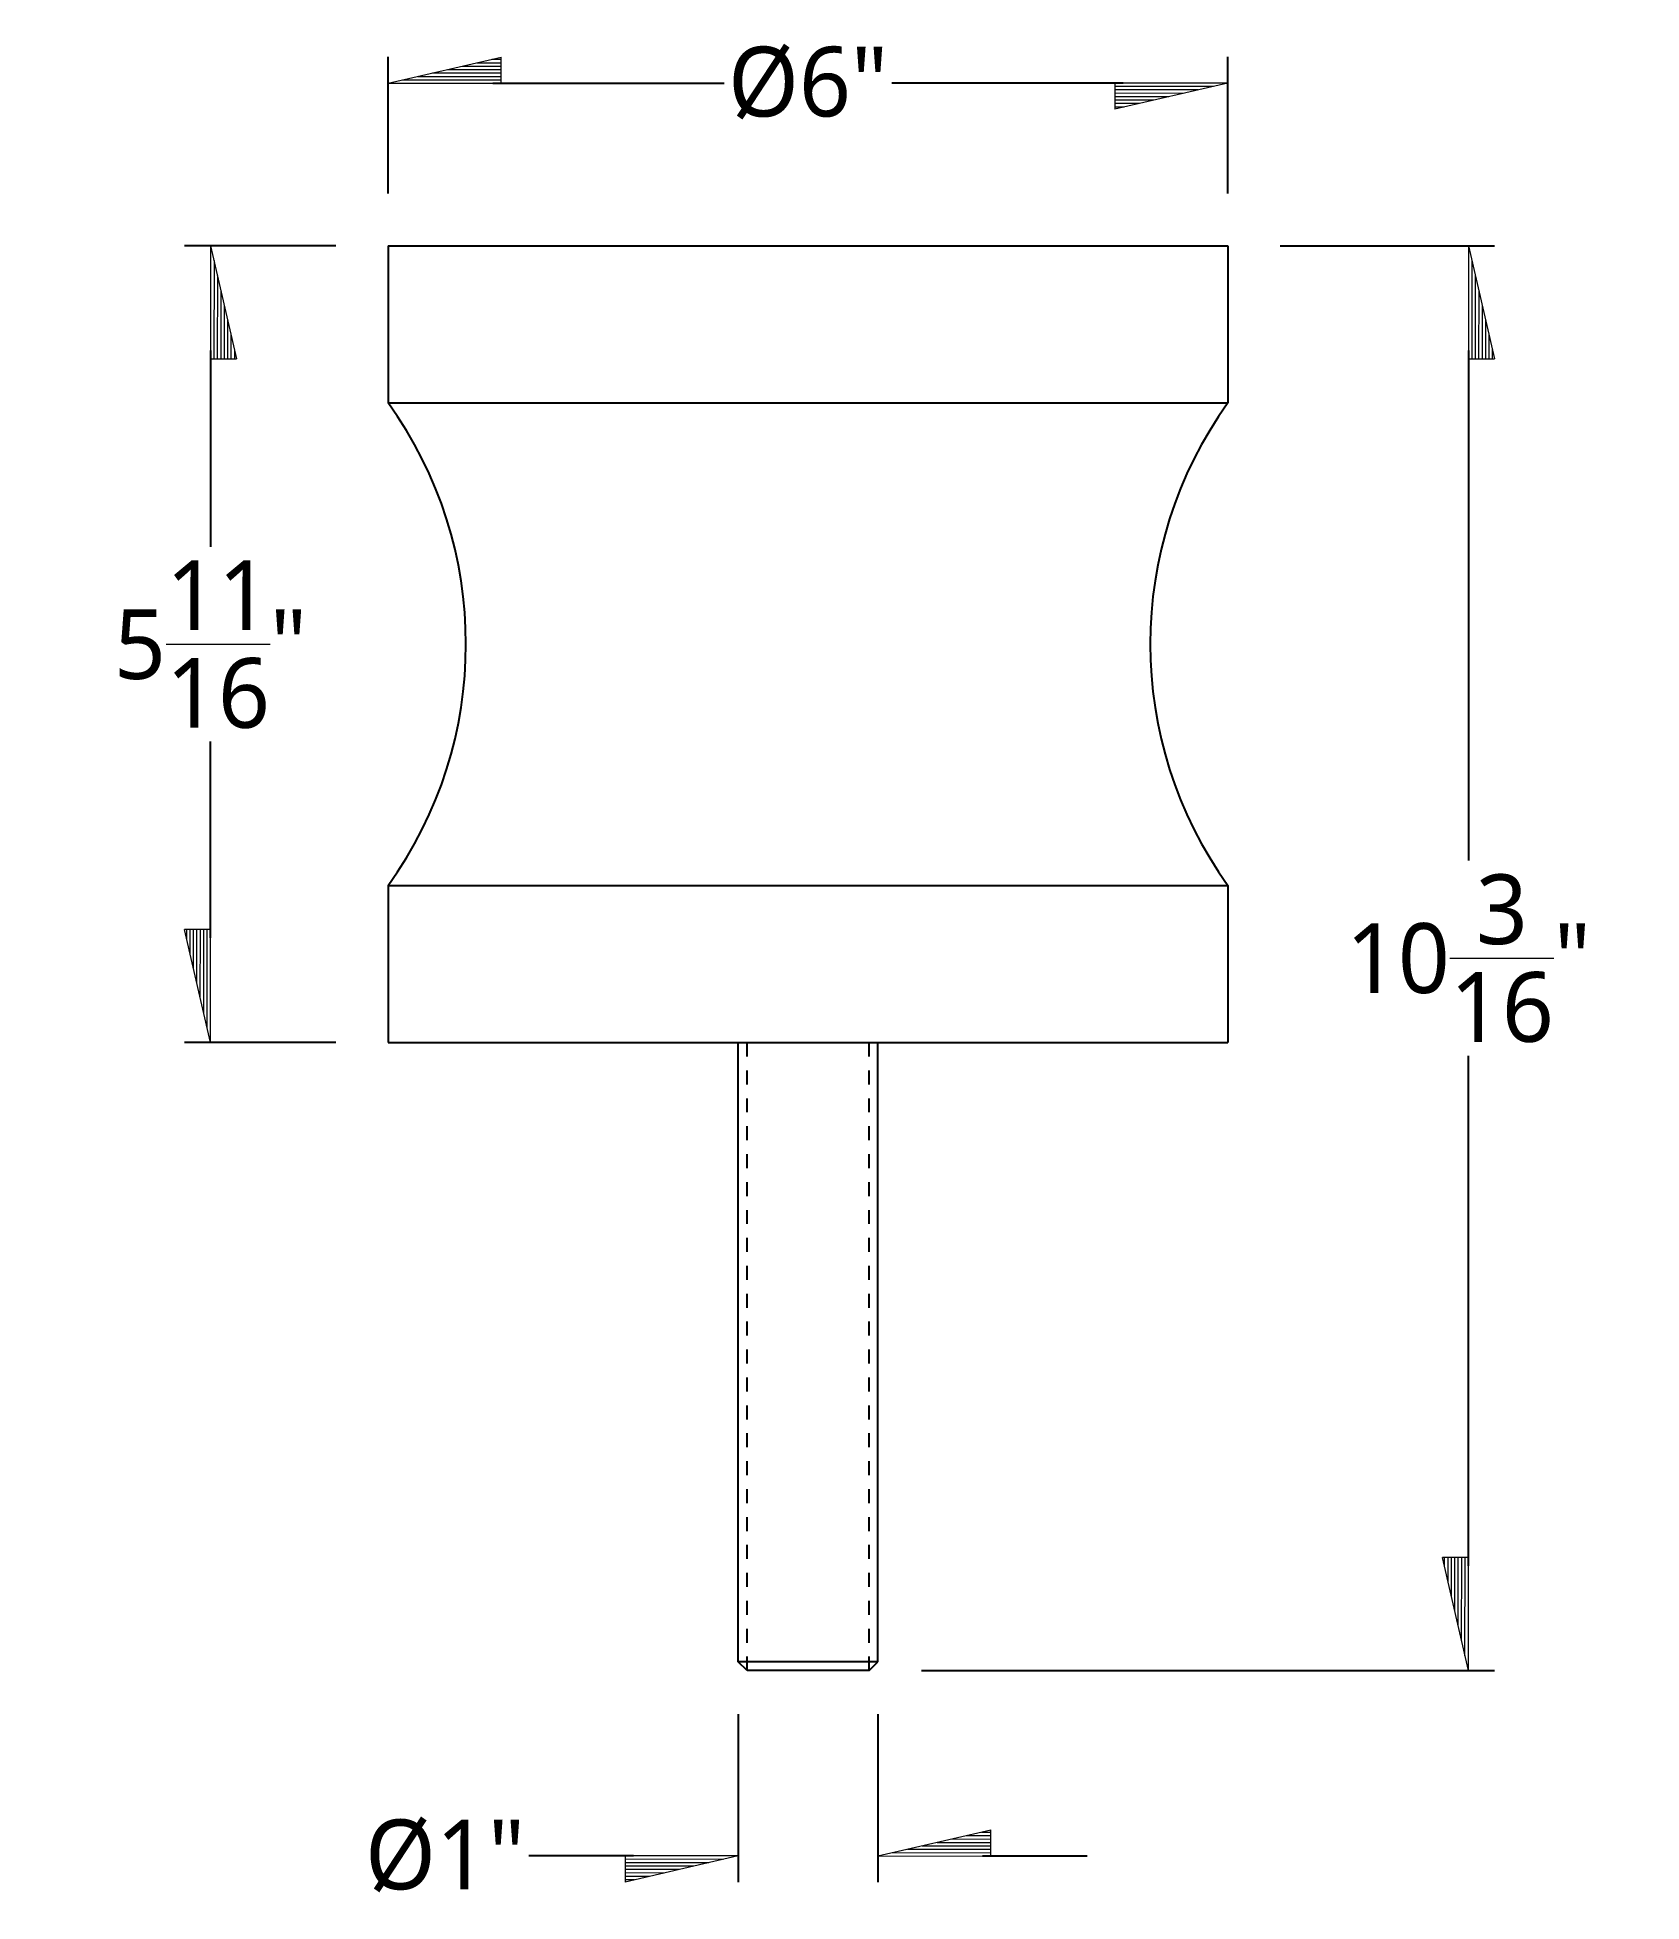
# Model space of a CAD drawing. Extents: x 187.3 to 198.8, y 93.8 to 107.2.
import ezdxf

# ---------------------------------------------------------------- set-up
doc = ezdxf.new("R2010")
doc.units = 0
doc.header["$LTSCALE"] = 0.5
doc.header["$MEASUREMENT"] = 0
doc.linetypes.add('HIDDEN2', pattern=[0.1875, 0.125, -0.0625])
doc.layers.get('0').update_dxf_attribs({"linetype": 'CONTINUOUS'})
doc.layers.get('DEFPOINTS').update_dxf_attribs({"linetype": 'CONTINUOUS'})
doc.layers.add('AM_5', color=3, linetype='CONTINUOUS', lineweight=15)
doc.styles.add('pamphlet', font='segoeui.ttf', dxfattribs={"height": 0.5})
doc.dimstyles.new('PAMPHLET$0', dxfattribs={"dimtxt": 0.5, "dimasz": 1.5, "dimexe": 0.1875, "dimexo": 0.375, "dimgap": 0.09375, "dimtad": 0, "dimtih": 1, "dimtoh": 1, "dimdec": 4, "dimzin": 0, "dimdsep": 46, "dimlunit": 4, "dimtxsty": 'pamphlet', "dimblk1": 'BFL', "dimblk2": 'BFL', "dimsah": 1, "dimcen": -0.09375, "dimadec": 0, "dimazin": 0, "dimtfac": 1, "dimtdec": 4, "dimtofl": 0, "dimtmove": 0, "dimatfit": 1, "dimldrblk": 'BFL', "dimfxl": 0, "dimtolj": 1, "dimtzin": 0, "dimarcsym": 0})

# ---------------------------------------------------------------- blocks, each defined once
blk = doc.blocks.new('BFL')
for p, q in [((0, 0), (-1.08, 0.001)), ((-1.08, 0.001), (-1.08, -0.249)), ((0, 0), (-1.08, -0.249)), ((-0.141, -0.033), (-1.08, -0.031)), ((-0.283, -0.065), (-1.08, -0.064)), ((-0.424, -0.098), (-1.08, -0.097)), ((-0.565, -0.13), (-1.08, -0.13)), ((-0.707, -0.163), (-1.08, -0.162)), ((-0.848, -0.195), (-1.08, -0.195)), ((-0.99, -0.228), (-1.08, -0.228))]:
    blk.add_line(p, q)
blk = doc.blocks.new('*D8')
at = {"layer": 'AM_5', "color": 0, "lineweight": -2, "ltscale": 0.75, "transparency": 16777216}
for p, q in [((189.811, 106.034), (189.811, 107.012)), ((195.827, 106.034), (195.827, 107.012)), ((190.561, 106.824), (192.218, 106.824)), ((195.077, 106.824), (193.419, 106.824))]:
    blk.add_line(p, q, dxfattribs=at)
at = {"layer": 'DEFPOINTS', "color": 0, "ltscale": 0.75, "transparency": 16777216}
for p in [(195.827, 106.824), (189.811, 105.659), (195.827, 105.659)]:
    blk.add_point(p, dxfattribs=at)
at = {"layer": 'AM_5', "color": 0, "lineweight": -2, "ltscale": 0.75, "transparency": 16777216, "xscale": 0.75, "yscale": 0.75, "zscale": 0.75, "rotation": 180}
blk.add_blockref('BFL', (189.811, 106.824), dxfattribs=at)
at = {"layer": 'AM_5', "color": 0, "lineweight": -2, "ltscale": 0.75, "transparency": 16777216, "xscale": 0.75, "yscale": 0.75, "zscale": 0.75}
blk.add_blockref('BFL', (195.827, 106.824), dxfattribs=at)
at = {"layer": 'AM_5', "color": 0, "ltscale": 0.75, "transparency": 16777216, "insert": (192.819, 106.824), "char_height": 0.5, "attachment_point": 5, "style": 'pamphlet'}
blk.add_mtext('\\A1;%%C6"', dxfattribs=at)
blk = doc.blocks.new('*D9')
at = {"layer": 'AM_5', "color": 0, "lineweight": -2, "ltscale": 0.75, "transparency": 16777216}
for p, q in [((192.319, 95.138), (192.319, 93.935)), ((193.319, 95.138), (193.319, 93.935)), ((191.569, 94.122), (190.819, 94.122)), ((194.069, 94.122), (194.819, 94.122))]:
    blk.add_line(p, q, dxfattribs=at)
at = {"layer": 'DEFPOINTS', "color": 0, "ltscale": 0.75, "transparency": 16777216}
for p in [(192.319, 95.513), (193.319, 95.513), (192.319, 94.122)]:
    blk.add_point(p, dxfattribs=at)
at = {"layer": 'AM_5', "color": 0, "lineweight": -2, "ltscale": 0.75, "transparency": 16777216, "xscale": 0.75, "yscale": 0.75, "zscale": 0.75, "rotation": 180}
blk.add_blockref('BFL', (193.319, 94.122), dxfattribs=at)
at = {"layer": 'AM_5', "color": 0, "lineweight": -2, "ltscale": 0.75, "transparency": 16777216, "xscale": 0.75, "yscale": 0.75, "zscale": 0.75}
blk.add_blockref('BFL', (192.319, 94.122), dxfattribs=at)
at = {"layer": 'AM_5', "color": 0, "ltscale": 0.75, "transparency": 16777216, "insert": (190.218, 94.122), "char_height": 0.5, "attachment_point": 5, "style": 'pamphlet'}
blk.add_mtext('\\A1;%%C1"', dxfattribs=at)
blk = doc.blocks.new('*D10')
at = {"layer": 'AM_5', "color": 0, "lineweight": -2, "ltscale": 0.75, "transparency": 16777216}
for p, q in [((189.436, 105.659), (188.351, 105.659)), ((188.538, 104.909), (188.538, 103.501)), ((188.538, 100.7), (188.538, 102.108)), ((189.436, 99.95), (188.351, 99.95))]:
    blk.add_line(p, q, dxfattribs=at)
at = {"layer": 'DEFPOINTS', "color": 0, "ltscale": 0.75, "transparency": 16777216}
for p in [(189.811, 105.659), (188.538, 99.95), (189.811, 99.95)]:
    blk.add_point(p, dxfattribs=at)
at = {"layer": 'AM_5', "color": 0, "lineweight": -2, "ltscale": 0.75, "transparency": 16777216, "xscale": 0.75, "yscale": 0.75, "zscale": 0.75}
for p, rotation in [((188.538, 105.659), 90), ((188.538, 99.95), 270)]:
    blk.add_blockref('BFL', p, dxfattribs=dict(at, rotation=rotation))
at = {"layer": 'AM_5', "color": 0, "ltscale": 0.75, "transparency": 16777216, "insert": (188.538, 102.805), "char_height": 0.5, "attachment_point": 5, "style": 'pamphlet'}
blk.add_mtext('\\A1;5{\\H1.000000x;\\S11/16;}"', dxfattribs=at)
blk = doc.blocks.new('*D11')
at = {"layer": 'AM_5', "color": 0, "lineweight": -2, "ltscale": 0.75, "transparency": 16777216}
for p, q in [((196.202, 105.659), (197.737, 105.659)), ((197.55, 104.909), (197.55, 101.254)), ((197.55, 96.2), (197.55, 99.855)), ((193.631, 95.45), (197.737, 95.45))]:
    blk.add_line(p, q, dxfattribs=at)
at = {"layer": 'DEFPOINTS', "color": 0, "ltscale": 0.75, "transparency": 16777216}
for p in [(195.827, 105.659), (193.256, 95.45), (197.55, 95.45)]:
    blk.add_point(p, dxfattribs=at)
at = {"layer": 'AM_5', "color": 0, "lineweight": -2, "ltscale": 0.75, "transparency": 16777216, "xscale": 0.75, "yscale": 0.75, "zscale": 0.75}
for p, rotation in [((197.55, 105.659), 90), ((197.55, 95.45), 270)]:
    blk.add_blockref('BFL', p, dxfattribs=dict(at, rotation=rotation))
at = {"layer": 'AM_5', "color": 0, "ltscale": 0.75, "transparency": 16777216, "insert": (197.55, 100.555), "char_height": 0.5, "attachment_point": 5, "style": 'pamphlet'}
blk.add_mtext('\\A1;10{\\H1.000000x;\\S3/16;}"', dxfattribs=at)

msp = doc.modelspace()

# ---------------------------------------------------------------- linework, layer by layer
for p, q in [((189.81088, 105.65888), (195.82688, 105.65888)), ((189.81088, 105.65888), (189.81088, 104.53388)), ((195.82688, 105.65888), (195.82688, 104.53388)), ((189.81088, 104.53388), (195.82688, 104.53388)), ((189.81088, 101.07523), (195.82688, 101.07523)), ((189.81088, 101.07523), (189.81088, 99.95023)), ((195.82688, 101.07523), (195.82688, 99.95023)), ((189.81088, 99.95023), (195.82688, 99.95023)), ((192.31888, 95.51273), (192.31888, 99.95023)), ((193.31888, 95.51273), (193.31888, 99.95023)), ((193.31888, 95.51273), (192.31888, 95.51273)), ((192.38138, 95.45023), (192.31888, 95.51273)), ((193.25638, 95.45023), (193.31888, 95.51273)), ((193.25638, 95.45023), (192.38138, 95.45023))]:
    msp.add_line(p, q)
at = {"linetype": 'HIDDEN2'}
for p, q in [((192.38138, 95.45023), (192.38138, 99.95023)), ((193.25638, 95.45023), (193.25638, 99.95023))]:
    msp.add_line(p, q, dxfattribs=at)
for centre, start, end in [((187.40486, 102.80456), 324.293436, 35.706564), ((198.23291, 102.80456), 144.293436, 215.706564)]:
    msp.add_arc(centre, 2.96303, start, end)

# ---------------------------------------------------------------- dimensions: what is measured, and where the dimension line sits
at = {"layer": 'AM_5', "color": 0, "ltscale": 0.75}
dim = msp.add_linear_dim(base=(195.82688, 106.82444), p1=(189.81088, 105.65888), p2=(195.82688, 105.65888), text='%%C<>', dimstyle='PAMPHLET$0', override={"dimasz": 0.75}, dxfattribs=at)
dim.commit()
dim.dimension.update_dxf_attribs({"geometry": '*D8', "text_midpoint": (192.81888, 106.82444)})
for base, p1, p2, picture, middle in [((188.5384809641, 99.9502338935), (189.8108848452, 105.6588838935), (189.8108848452, 99.9502338935), '*D10', (188.5384809641, 102.8045588935)), ((197.5495683551, 95.4502338935), (195.8268848452, 105.6588838935), (193.2563848452, 95.4502338935), '*D11', (197.5495683551, 100.5545588935))]:
    dim = msp.add_linear_dim(base=base, p1=p1, p2=p2, angle=90, dimstyle='PAMPHLET$0', override={"dimasz": 0.75}, dxfattribs=at)
    dim.commit()
    dim.dimension.update_dxf_attribs({"geometry": picture, "text_midpoint": middle})
dim = msp.add_linear_dim(base=(192.31888, 94.12238), p1=(193.31888, 95.51273), p2=(192.31888, 95.51273), angle=0, text='%%C<>', dimstyle='PAMPHLET$0', override={"dimasz": 0.75}, dxfattribs=at)
dim.commit()
dim.dimension.update_dxf_attribs({"geometry": '*D9', "text_midpoint": (190.21848, 94.12238)})

doc.saveas('drawing.dxf')
